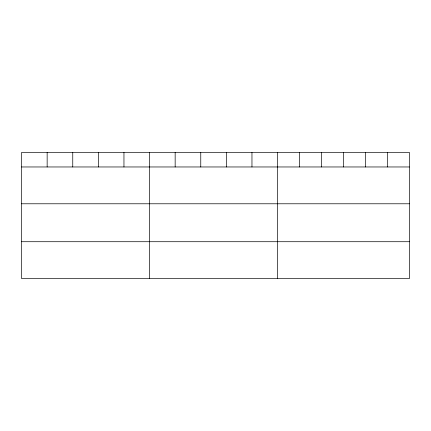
<?xml version="1.0" encoding="UTF-8"?>
<svg xmlns="http://www.w3.org/2000/svg" width="431" height="431" viewBox="0 0 431 431"><rect width="100%" height="100%" fill="white"/><g stroke="black" fill="none" stroke-linecap="round" stroke-linejoin="round"><path stroke-width="0.65" d="M409.45 166.964L409.45 278.534L21.55 278.534L21.55 152.466L409.45 152.466L409.45 166.964L21.55 166.964M21.55 203.782L409.45 203.782M21.55 241.716L409.45 241.716M387.469 152.466L387.469 166.964M365.488 152.466L365.488 166.964M343.507 152.466L343.507 166.964M321.526 152.466L321.526 166.964M299.545 152.466L299.545 166.964M277.564 152.466L277.564 278.534M251.963 152.466L251.963 166.964M226.361 152.466L226.361 166.964M200.76 152.466L200.76 166.964M175.158 152.466L175.158 166.964M149.557 152.466L149.557 278.534M123.956 152.466L123.956 166.964M98.354 152.466L98.354 166.964M72.753 152.466L72.753 166.964M47.151 152.466L47.151 166.964"/></g></svg>
